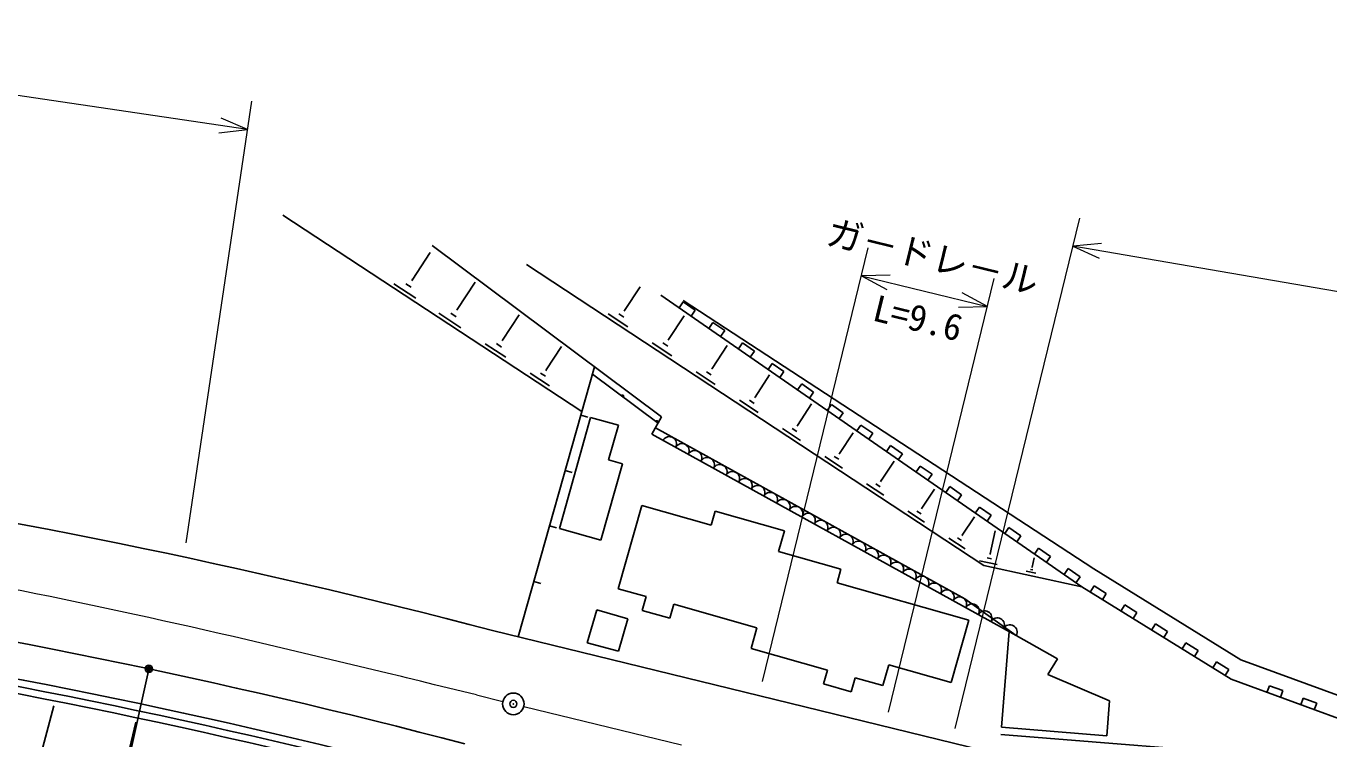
# Model space of a CAD drawing. Units: millimetres, scale not verified. Extents: x 0 to 700000, y -47500 to 447500.
# Drawn here: x 334478 to 424881, y 304626 to 354121 of the extents above; entities that cross this region are included whole.
import ezdxf
from ezdxf.enums import TextEntityAlignment as Align

# ---------------------------------------------------------------- set-up
doc = ezdxf.new("R2010")
doc.units = ezdxf.units.MM
doc.header["$LTSCALE"] = 1000
doc.header["$PDMODE"] = 32
doc.header["$PDSIZE"] = 500
doc.linetypes.add('CHAIN', pattern=[18.5, 12, -1.5, 3.5, -1.5])
doc.layers.add('作業ﾚｲﾔ1', color=7, linetype='Continuous', lineweight=25)
doc.styles.add('@ＭＳ ゴシック', font='')
doc.styles.add('ＭＳ ゴシック', font='')
doc.styles.get('@ＭＳ ゴシック').set_extended_font_data('@MS Gothic')
doc.styles.get('ＭＳ ゴシック').set_extended_font_data('MS Gothic')

msp = doc.modelspace()

# ---------------------------------------------------------------- linework, layer by layer
at = {"layer": '作業ﾚｲﾔ1', "lineweight": 13}
for p, q in [((349842, 346930), (301373, 354121)), ((345586, 318244), (350136, 348908)), ((349842, 346930), (348007, 347725)), ((347855, 346701), (349842, 346930)), ((398943, 305344), (407590, 340778)), ((409108, 339019), (407116, 338835)), ((385567, 308608), (392916, 338725)), ((495307, 323690), (407116, 338835)), ((407116, 338835), (408933, 337998)), ((394442, 336827), (392442, 336782)), ((392442, 336782), (401186, 334648)), ((392442, 336782), (394196, 335821)), ((394310, 306475), (401660, 336591)), ((401186, 334648), (399432, 335609)), ((399186, 334603), (401186, 334648))]:
    msp.add_line(p, q, dxfattribs=at)
at = {"layer": '作業ﾚｲﾔ1'}
for p, q in [((373042, 327365), (352292, 340996)), ((361269, 336487), (362524, 338398)), ((378572, 326991), (362658, 338894)), ((400943, 316673), (369199, 337568)), ((361316, 336456), (361221, 336519)), ((364389, 334438), (365644, 336349)), ((361530, 335227), (360008, 336226)), ((361209, 335982), (360829, 336232)), ((376009, 334366), (377098, 336020)), ((407738, 315183), (378522, 335444)), ((380083, 334970), (379798, 334559)), ((408560, 316438), (380082, 335063)), ((380905, 334400), (380083, 334970)), ((364650, 333177), (363128, 334177)), ((364329, 333933), (363948, 334182)), ((364436, 334407), (364341, 334469)), ((367525, 332310), (368684, 334075)), ((376243, 333230), (374874, 334132)), ((375955, 333911), (375613, 334136)), ((376052, 334338), (375967, 334394)), ((379058, 332359), (380146, 334013)), ((380620, 333989), (380905, 334400)), ((382138, 333545), (381853, 333134)), ((382959, 332975), (382138, 333545)), ((382674, 332564), (382959, 332975)), ((367769, 331128), (366343, 332065)), ((367469, 331836), (367112, 332070)), ((367569, 332280), (367480, 332339)), ((370566, 330245), (371633, 331869)), ((379292, 331224), (377922, 332125)), ((379004, 331904), (378661, 332130)), ((379101, 332331), (379015, 332388)), ((382076, 330347), (383128, 331945)), ((384192, 332120), (383907, 331709)), ((385014, 331550), (384192, 332120)), ((384729, 331139), (385014, 331550)), ((373918, 330472), (368631, 311712)), ((370795, 329140), (369461, 330016)), ((370514, 329802), (370181, 330021)), ((370608, 330218), (370525, 330273)), ((382304, 329241), (380971, 330119)), ((382023, 329904), (381690, 330123)), ((382118, 330319), (382034, 330374)), ((386246, 330696), (385961, 330285)), ((387068, 330126), (386246, 330696)), ((386783, 329715), (387068, 330126)), ((378328, 326549), (373773, 329956)), ((385058, 328358), (386074, 329902)), ((388301, 329271), (388016, 328860)), ((389122, 328701), (388301, 329271)), ((385099, 328331), (385018, 328385)), ((388837, 328290), (389122, 328701)), ((385280, 327282), (383982, 328136)), ((385007, 327927), (384682, 328140)), ((388004, 326393), (388985, 327884)), ((390355, 327846), (390070, 327435)), ((391177, 327276), (390355, 327846)), ((390892, 326866), (391177, 327276)), ((373651, 326944), (371481, 319244)), ((372971, 327112), (373453, 326976)), ((373651, 326944), (375576, 326401)), ((375576, 326401), (374898, 323995)), ((377905, 325785), (378572, 326991)), ((388044, 326367), (387965, 326419)), ((392409, 326422), (392124, 326011)), ((393231, 325852), (392409, 326422)), ((403183, 311810), (377905, 325785)), ((399623, 314350), (378147, 326222)), ((388220, 325347), (386958, 326178)), ((387954, 325974), (387639, 326182)), ((390915, 324452), (391861, 325889)), ((392946, 325441), (393231, 325852)), ((394464, 324997), (394179, 324586)), ((395285, 324427), (394464, 324997)), ((375860, 323724), (374369, 318430)), ((374898, 323995), (375860, 323724)), ((391124, 323435), (389898, 324243)), ((390866, 324045), (390560, 324247)), ((390953, 324427), (390876, 324478)), ((393790, 322535), (394702, 323919)), ((395001, 324016), (395285, 324427)), ((371886, 323262), (372368, 323126)), ((396518, 323572), (396233, 323161)), ((397340, 323002), (396518, 323572)), ((397055, 322592), (397340, 323002)), ((393994, 321546), (392802, 322331)), ((393743, 322139), (393445, 322335)), ((393828, 322510), (393753, 322559)), ((396631, 320640), (397509, 321973)), ((398572, 322148), (398288, 321737)), ((399394, 321578), (398572, 322148)), ((399109, 321167), (399394, 321578)), ((375570, 315059), (377198, 320834)), ((382010, 319478), (377198, 320834)), ((382010, 319478), (382282, 320440)), ((387094, 319084), (382282, 320440)), ((396829, 319680), (395672, 320442)), ((396586, 320255), (396296, 320446)), ((396668, 320616), (396595, 320664)), ((399438, 318768), (400282, 320050)), ((400627, 320723), (400342, 320312)), ((401449, 320153), (400627, 320723)), ((401164, 319742), (401449, 320153)), ((370801, 319412), (371283, 319276)), ((371481, 319244), (374369, 318430)), ((402681, 319298), (402396, 318888)), ((403503, 318729), (402681, 319298)), ((386687, 317640), (387094, 319084)), ((399630, 317836), (398507, 318576)), ((399394, 318395), (399113, 318580)), ((399473, 318745), (399403, 318791)), ((401383, 317472), (401732, 319067)), ((403218, 318318), (403503, 318729)), ((391019, 316420), (386687, 317640)), ((401421, 317464), (401345, 317481)), ((404736, 317874), (404451, 317463)), ((405557, 317304), (404736, 317874)), ((390747, 315457), (391019, 316420)), ((401859, 316728), (400639, 316996)), ((407738, 315183), (400943, 316673)), ((401469, 317134), (401163, 317201)), ((404309, 316541), (404268, 316550)), ((404288, 316545), (404431, 317195)), ((405272, 316893), (405557, 317304)), ((406790, 316449), (406505, 316038)), ((407612, 315879), (406790, 316449)), ((418757, 310122), (408560, 316438)), ((369716, 315562), (370197, 315426)), ((404549, 316138), (403882, 316285)), ((404335, 316360), (404168, 316397)), ((407327, 315468), (407612, 315879)), ((377495, 314517), (375570, 315059)), ((399891, 312880), (390747, 315457)), ((418097, 308766), (407738, 315183)), ((408584, 315247), (408321, 314822)), ((409434, 314720), (408584, 315247)), ((409171, 314295), (409434, 314720)), ((377224, 313554), (377495, 314517)), ((379149, 313012), (379420, 313974)), ((385195, 312347), (379420, 313974)), ((403183, 311810), (399623, 314350)), ((410710, 313931), (410446, 313506)), ((411560, 313404), (410710, 313931)), ((374078, 313601), (373412, 311290)), ((376227, 312966), (374078, 313601)), ((375577, 310723), (376227, 312966)), ((379149, 313012), (377224, 313554)), ((398671, 308549), (399891, 312880)), ((411296, 312979), (411560, 313404)), ((366834, 312150), (413486, 300766)), ((384789, 310903), (385195, 312347)), ((402152, 305444), (402692, 312082)), ((412835, 312614), (412571, 312189)), ((413685, 312087), (412835, 312614)), ((413422, 311662), (413685, 312087)), ((373412, 311290), (375577, 310723)), ((406042, 310192), (403183, 311810)), ((414960, 311298), (414697, 310873)), ((415810, 310771), (414960, 311298)), ((390082, 309411), (384789, 310903)), ((405385, 309108), (406042, 310192)), ((415547, 310346), (415810, 310771)), ((429516, 306174), (418757, 310122)), ((342967, 309346), (339975, 295823)), ((389811, 308448), (390082, 309411)), ((393932, 308326), (394339, 309770)), ((398671, 308549), (394339, 309770)), ((417085, 309981), (416822, 309556)), ((417935, 309454), (417085, 309981)), ((417672, 309029), (417935, 309454)), ((391736, 307906), (389811, 308448)), ((391736, 307906), (392007, 308868)), ((393932, 308326), (392007, 308868)), ((409655, 307263), (405385, 309108)), ((429029, 304755), (418097, 308766)), ((420752, 308325), (420579, 307855)), ((421691, 307980), (420752, 308325)), ((421518, 307511), (421691, 307980)), ((423099, 307464), (422926, 306994)), ((424038, 307119), (423099, 307464)), ((335175, 302313), (336408, 306936)), ((409459, 304850), (409655, 307263)), ((423865, 306650), (424038, 307119)), ((340949, 300934), (342096, 305791)), ((402112, 304946), (421714, 303352)), ((402152, 305444), (409459, 304850))]:
    msp.add_line(p, q, dxfattribs=at)
at = {"layer": '作業ﾚｲﾔ1', "linetype": 'CHAIN', "lineweight": 13}
for p, q in [((365744, 307681), (367561, 307238)), ((369018, 306883), (379948, 304215))]:
    msp.add_line(p, q, dxfattribs=at)
for points in [[(341036, 313479), (340058, 313689), (339080, 313897), (338101, 314103), (337122, 314307), (336143, 314508), (335163, 314706), (334182, 314902), (333201, 315096), (332219, 315287), (331237, 315474), (330254, 315660), (329271, 315842), (328287, 316021), (327303, 316197), (326318, 316370), (325332, 316539), (324346, 316705), (323360, 316868), (322372, 317027), (321385, 317182)], [(360517, 308955), (359545, 309191), (358573, 309426), (357601, 309660), (356629, 309894), (355656, 310127), (354684, 310360), (353711, 310591), (352738, 310821), (351764, 311051), (350791, 311279), (349817, 311506), (348842, 311732), (347868, 311956), (346893, 312179), (345918, 312400), (344942, 312619), (343966, 312837), (342990, 313053), (342013, 313267), (341036, 313479)], [(365744, 307681), (364772, 307919), (363801, 308156), (362829, 308392), (361858, 308629), (360886, 308865), (360517, 308955)]]:
    msp.add_lwpolyline(points, dxfattribs=at)
at = {"layer": '作業ﾚｲﾔ1'}
for centre, radius in [((342999, 309493), 150), ((342999, 309493), 120), ((342999, 309493), 90), ((342999, 309493), 60), ((342999, 309493), 30), ((368289, 307060), 750)]:
    msp.add_circle(centre, radius, dxfattribs=at)
for centre, radius, start, end in [((375845, 328406), 100, 323.20414, 143.20414), ((378247, 326609), 100, 323.20414, 143.20414), ((379116, 325115), 500, 331.06529, 151.06529), ((379991, 324631), 500, 331.06529, 151.06529), ((380866, 324147), 500, 331.06529, 151.06529), ((381742, 323664), 500, 331.06529, 151.06529), ((382617, 323180), 500, 331.06529, 151.06529), ((247226, -141815), 469458, 75.23939, 81.724), ((383492, 322696), 500, 331.06529, 151.06529), ((384367, 322212), 500, 331.06529, 151.06529), ((385242, 321728), 500, 331.06529, 151.06529), ((386117, 321245), 500, 331.06529, 151.06529), ((386993, 320761), 500, 331.06529, 151.06529), ((387868, 320277), 500, 331.06529, 151.06529), ((388743, 319793), 500, 331.06529, 151.06529), ((389618, 319309), 500, 331.06529, 151.06529), ((390493, 318826), 500, 331.06529, 151.06529), ((391368, 318342), 500, 331.06529, 151.06529), ((392244, 317858), 500, 331.06529, 151.06529), ((393119, 317374), 500, 331.06529, 151.06529), ((393994, 316890), 500, 331.06529, 151.06529), ((394869, 316406), 500, 331.06529, 151.06529), ((395744, 315923), 500, 331.06529, 151.06529), ((396619, 315439), 500, 331.06529, 151.06529), ((247047, -142676), 462237, 75.22684, 81.69793), ((397495, 314955), 500, 331.06529, 151.06529), ((398370, 314471), 500, 331.06529, 151.06529), ((399245, 313987), 500, 331.06529, 151.06529), ((400120, 313504), 500, 331.06529, 151.06529), ((400995, 313020), 500, 331.06529, 151.06529), ((401870, 312536), 500, 331.06529, 151.06529), ((246976, -143018), 460086, 75.22229, 81.68856), ((402746, 312052), 500, 331.06529, 151.06529), ((246976, -143018), 459086, 75.22229, 81.68793), ((246976, -143018), 459586, 75.22229, 81.68793)]:
    msp.add_arc(centre, radius, start, end, dxfattribs=at)
for p in [(342999, 309493), (368289, 307060)]:
    msp.add_point(p, dxfattribs=at)

# ---------------------------------------------------------------- texts
at = {"layer": '作業ﾚｲﾔ1', "style": 'ＭＳ ゴシック'}
msp.add_text('ガ－ドレ－ル', height=1833, rotation=346.286, dxfattribs=at).set_placement((397051, 336686), align=Align.BOTTOM_CENTER)
at = {"layer": '作業ﾚｲﾔ1', "style": '@ＭＳ ゴシック'}
msp.add_text('L=9.6', height=1833, rotation=346.286, dxfattribs=at).set_placement((396577, 334743), align=Align.TOP_CENTER)

doc.saveas('drawing.dxf')
